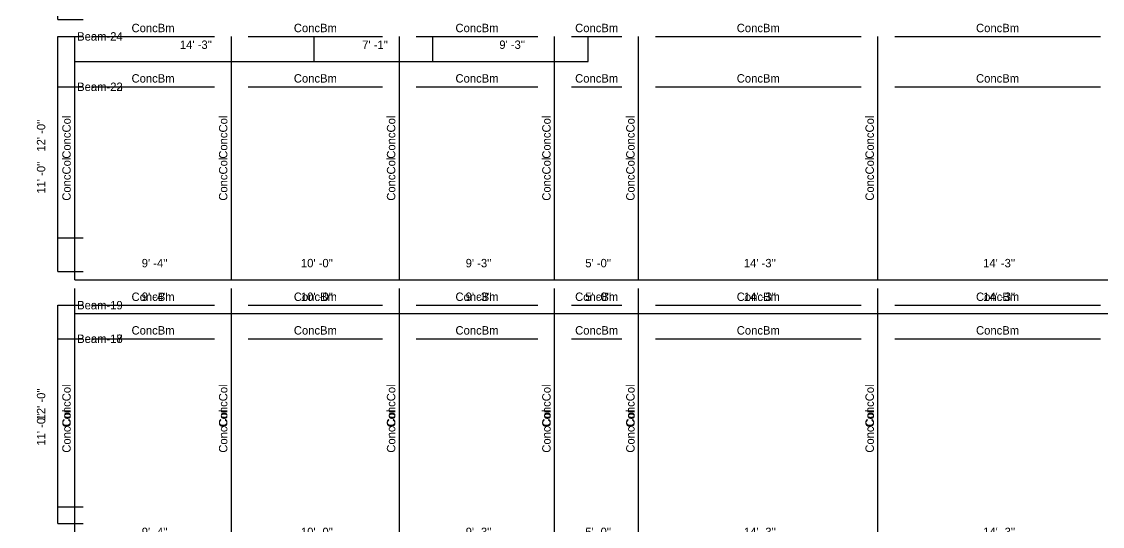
# Model space of a CAD drawing. Extents: x -38 to 2998, y -195 to 11529.
# Drawn here: x -38 to 734, y 226 to 587 of the extents above; entities that cross this region are included whole.
import ezdxf
from ezdxf.enums import TextEntityAlignment as Align

# ---------------------------------------------------------------- set-up
doc = ezdxf.new("R2010")
doc.units = 0
doc.header["$MEASUREMENT"] = 0
doc.layers.get('0').update_dxf_attribs({"linetype": 'CONTINUOUS'})
for name, color, linetype in [('CENTERLINES', 7, 'CONTINUOUS'), ('DIMENSIONS', 4, 'CONTINUOUS'), ('TEXT', 5, 'CONTINUOUS')]:
    doc.layers.add(name, color=color, linetype=linetype)
doc.dimstyles.get("Standard").update_dxf_attribs({"dimtxt": 0.18, "dimasz": 0.18, "dimexe": 0.18, "dimexo": 0.0625, "dimgap": 0.09, "dimtad": 0, "dimtih": 1, "dimtoh": 1, "dimdec": 4, "dimzin": 0, "dimtxsty": 'STANDARD', "dimcen": 0.09, "dimazin": 3, "dimtfac": 1, "dimtdec": 4, "dimtofl": 0, "dimtmove": 0, "dimatfit": 3, "dimtolj": 1, "dimtzin": 0})

# ---------------------------------------------------------------- blocks, each defined once
blk = doc.blocks.new('*D1970')
at = {"color": 1, "linetype": 'BYBLOCK'}
for points in [[(4.77, 214.77), (3.71, 213.71), (-3.71, 206.29), (-4.77, 205.23)], [(116.73, 214.77), (115.67, 213.71), (108.25, 206.29), (107.19, 205.23)]]:
    blk.add_solid(points, dxfattribs=at)
at = {"layer": 'DIMENSIONS', "color": 9, "linetype": 'BYBLOCK'}
for p, q in [((0, 210), (0, 228)), ((111.96, 210), (111.96, 228))]:
    blk.add_line(p, q, dxfattribs=at)
at = {"layer": 'DIMENSIONS', "color": 0, "linetype": 'BYBLOCK'}
blk.add_line((0, 210), (111.96, 210), dxfattribs=at)
at = {"layer": 'DIMENSIONS', "color": 0, "linetype": 'BYBLOCK', "insert": (55.98, 222), "char_height": 6, "attachment_point": 5}
blk.add_mtext("\\A1; 9' -4''", dxfattribs=at)
blk = doc.blocks.new('*D1971')
at = {"color": 1, "linetype": 'BYBLOCK'}
for points in [[(116.73, 214.77), (115.67, 213.71), (108.25, 206.29), (107.19, 205.23)], [(236.73, 214.77), (235.67, 213.71), (228.25, 206.29), (227.19, 205.23)]]:
    blk.add_solid(points, dxfattribs=at)
at = {"layer": 'DIMENSIONS', "color": 9, "linetype": 'BYBLOCK'}
for p, q in [((111.96, 210), (111.96, 228)), ((231.96, 210), (231.96, 228))]:
    blk.add_line(p, q, dxfattribs=at)
at = {"layer": 'DIMENSIONS', "color": 0, "linetype": 'BYBLOCK'}
blk.add_line((111.96, 210), (231.96, 210), dxfattribs=at)
at = {"layer": 'DIMENSIONS', "color": 0, "linetype": 'BYBLOCK', "insert": (171.96, 222), "char_height": 6, "attachment_point": 5}
blk.add_mtext("\\A1; 10' -0''", dxfattribs=at)
blk = doc.blocks.new('*D1972')
at = {"color": 1, "linetype": 'BYBLOCK'}
for points in [[(236.73, 214.77), (235.67, 213.71), (228.25, 206.29), (227.19, 205.23)], [(347.73, 214.77), (346.67, 213.71), (339.25, 206.29), (338.19, 205.23)]]:
    blk.add_solid(points, dxfattribs=at)
at = {"layer": 'DIMENSIONS', "color": 9, "linetype": 'BYBLOCK'}
for p, q in [((231.96, 210), (231.96, 228)), ((342.96, 210), (342.96, 228))]:
    blk.add_line(p, q, dxfattribs=at)
at = {"layer": 'DIMENSIONS', "color": 0, "linetype": 'BYBLOCK'}
blk.add_line((231.96, 210), (342.96, 210), dxfattribs=at)
at = {"layer": 'DIMENSIONS', "color": 0, "linetype": 'BYBLOCK', "insert": (287.46, 222), "char_height": 6, "attachment_point": 5}
blk.add_mtext("\\A1; 9' -3''", dxfattribs=at)
blk = doc.blocks.new('*D1973')
at = {"color": 1, "linetype": 'BYBLOCK'}
for points in [[(347.73, 214.77), (346.67, 213.71), (339.25, 206.29), (338.19, 205.23)], [(407.73, 214.77), (406.67, 213.71), (399.25, 206.29), (398.19, 205.23)]]:
    blk.add_solid(points, dxfattribs=at)
at = {"layer": 'DIMENSIONS', "color": 9, "linetype": 'BYBLOCK'}
for p, q in [((342.96, 210), (342.96, 228)), ((402.96, 210), (402.96, 228))]:
    blk.add_line(p, q, dxfattribs=at)
at = {"layer": 'DIMENSIONS', "color": 0, "linetype": 'BYBLOCK'}
blk.add_line((342.96, 210), (402.96, 210), dxfattribs=at)
at = {"layer": 'DIMENSIONS', "color": 0, "linetype": 'BYBLOCK', "insert": (372.96, 222), "char_height": 6, "attachment_point": 5}
blk.add_mtext("\\A1; 5' -0''", dxfattribs=at)
blk = doc.blocks.new('*D1974')
at = {"color": 1, "linetype": 'BYBLOCK'}
for points in [[(407.73, 214.77), (406.67, 213.71), (399.25, 206.29), (398.19, 205.23)], [(578.73, 214.77), (577.67, 213.71), (570.25, 206.29), (569.19, 205.23)]]:
    blk.add_solid(points, dxfattribs=at)
at = {"layer": 'DIMENSIONS', "color": 9, "linetype": 'BYBLOCK'}
for p, q in [((402.96, 210), (402.96, 228)), ((573.96, 210), (573.96, 228))]:
    blk.add_line(p, q, dxfattribs=at)
at = {"layer": 'DIMENSIONS', "color": 0, "linetype": 'BYBLOCK'}
blk.add_line((402.96, 210), (573.96, 210), dxfattribs=at)
at = {"layer": 'DIMENSIONS', "color": 0, "linetype": 'BYBLOCK', "insert": (488.46, 222), "char_height": 6, "attachment_point": 5}
blk.add_mtext("\\A1; 14' -3''", dxfattribs=at)
blk = doc.blocks.new('*D1975')
at = {"color": 1, "linetype": 'BYBLOCK'}
for points in [[(578.73, 214.77), (577.67, 213.71), (570.25, 206.29), (569.19, 205.23)], [(749.73, 214.77), (748.67, 213.71), (741.25, 206.29), (740.19, 205.23)]]:
    blk.add_solid(points, dxfattribs=at)
at = {"layer": 'DIMENSIONS', "color": 9, "linetype": 'BYBLOCK'}
for p, q in [((573.96, 210), (573.96, 228)), ((744.96, 210), (744.96, 228))]:
    blk.add_line(p, q, dxfattribs=at)
at = {"layer": 'DIMENSIONS', "color": 0, "linetype": 'BYBLOCK'}
blk.add_line((573.96, 210), (744.96, 210), dxfattribs=at)
at = {"layer": 'DIMENSIONS', "color": 0, "linetype": 'BYBLOCK', "insert": (659.46, 222), "char_height": 6, "attachment_point": 5}
blk.add_mtext("\\A1; 14' -3''", dxfattribs=at)
blk = doc.blocks.new('*D1990')
at = {"color": 1, "linetype": 'BYBLOCK'}
for points in [[(-8.29, 380.29), (-7.23, 379.23), (-16.77, 388.77), (-15.71, 387.71)], [(-8.29, 236.29), (-7.23, 235.23), (-16.77, 244.77), (-15.71, 243.71)]]:
    blk.add_solid(points, dxfattribs=at)
at = {"layer": 'DIMENSIONS', "color": 9, "linetype": 'BYBLOCK'}
for p, q in [((-12, 384), (6, 384)), ((-12, 240), (6, 240))]:
    blk.add_line(p, q, dxfattribs=at)
at = {"layer": 'DIMENSIONS', "color": 0, "linetype": 'BYBLOCK'}
blk.add_line((-12, 240), (-12, 384), dxfattribs=at)
at = {"layer": 'DIMENSIONS', "color": 0, "linetype": 'BYBLOCK', "insert": (-24, 312), "char_height": 6, "attachment_point": 5, "rotation": 90}
blk.add_mtext("\\A1; 12' -0''", dxfattribs=at)
blk = doc.blocks.new('*D1991')
at = {"color": 1, "linetype": 'BYBLOCK'}
for points in [[(4.77, 406.77), (3.71, 405.71), (-3.71, 398.29), (-4.77, 397.23)], [(116.73, 406.77), (115.67, 405.71), (108.25, 398.29), (107.19, 397.23)]]:
    blk.add_solid(points, dxfattribs=at)
at = {"layer": 'DIMENSIONS', "color": 9, "linetype": 'BYBLOCK'}
for p, q in [((0, 402), (0, 420)), ((111.96, 402), (111.96, 420))]:
    blk.add_line(p, q, dxfattribs=at)
at = {"layer": 'DIMENSIONS', "color": 0, "linetype": 'BYBLOCK'}
blk.add_line((0, 402), (111.96, 402), dxfattribs=at)
at = {"layer": 'DIMENSIONS', "color": 0, "linetype": 'BYBLOCK', "insert": (55.98, 414), "char_height": 6, "attachment_point": 5}
blk.add_mtext("\\A1; 9' -4''", dxfattribs=at)
blk = doc.blocks.new('*D1992')
at = {"color": 1, "linetype": 'BYBLOCK'}
for points in [[(116.73, 406.77), (115.67, 405.71), (108.25, 398.29), (107.19, 397.23)], [(236.73, 406.77), (235.67, 405.71), (228.25, 398.29), (227.19, 397.23)]]:
    blk.add_solid(points, dxfattribs=at)
at = {"layer": 'DIMENSIONS', "color": 9, "linetype": 'BYBLOCK'}
for p, q in [((111.96, 402), (111.96, 420)), ((231.96, 402), (231.96, 420))]:
    blk.add_line(p, q, dxfattribs=at)
at = {"layer": 'DIMENSIONS', "color": 0, "linetype": 'BYBLOCK'}
blk.add_line((111.96, 402), (231.96, 402), dxfattribs=at)
at = {"layer": 'DIMENSIONS', "color": 0, "linetype": 'BYBLOCK', "insert": (171.96, 414), "char_height": 6, "attachment_point": 5}
blk.add_mtext("\\A1; 10' -0''", dxfattribs=at)
blk = doc.blocks.new('*D1993')
at = {"color": 1, "linetype": 'BYBLOCK'}
for points in [[(236.73, 406.77), (235.67, 405.71), (228.25, 398.29), (227.19, 397.23)], [(347.73, 406.77), (346.67, 405.71), (339.25, 398.29), (338.19, 397.23)]]:
    blk.add_solid(points, dxfattribs=at)
at = {"layer": 'DIMENSIONS', "color": 9, "linetype": 'BYBLOCK'}
for p, q in [((231.96, 402), (231.96, 420)), ((342.96, 402), (342.96, 420))]:
    blk.add_line(p, q, dxfattribs=at)
at = {"layer": 'DIMENSIONS', "color": 0, "linetype": 'BYBLOCK'}
blk.add_line((231.96, 402), (342.96, 402), dxfattribs=at)
at = {"layer": 'DIMENSIONS', "color": 0, "linetype": 'BYBLOCK', "insert": (287.46, 414), "char_height": 6, "attachment_point": 5}
blk.add_mtext("\\A1; 9' -3''", dxfattribs=at)
blk = doc.blocks.new('*D1994')
at = {"color": 1, "linetype": 'BYBLOCK'}
for points in [[(347.73, 406.77), (346.67, 405.71), (339.25, 398.29), (338.19, 397.23)], [(407.73, 406.77), (406.67, 405.71), (399.25, 398.29), (398.19, 397.23)]]:
    blk.add_solid(points, dxfattribs=at)
at = {"layer": 'DIMENSIONS', "color": 9, "linetype": 'BYBLOCK'}
for p, q in [((342.96, 402), (342.96, 420)), ((402.96, 402), (402.96, 420))]:
    blk.add_line(p, q, dxfattribs=at)
at = {"layer": 'DIMENSIONS', "color": 0, "linetype": 'BYBLOCK'}
blk.add_line((342.96, 402), (402.96, 402), dxfattribs=at)
at = {"layer": 'DIMENSIONS', "color": 0, "linetype": 'BYBLOCK', "insert": (372.96, 414), "char_height": 6, "attachment_point": 5}
blk.add_mtext("\\A1; 5' -0''", dxfattribs=at)
blk = doc.blocks.new('*D1995')
at = {"color": 1, "linetype": 'BYBLOCK'}
for points in [[(407.73, 406.77), (406.67, 405.71), (399.25, 398.29), (398.19, 397.23)], [(578.73, 406.77), (577.67, 405.71), (570.25, 398.29), (569.19, 397.23)]]:
    blk.add_solid(points, dxfattribs=at)
at = {"layer": 'DIMENSIONS', "color": 9, "linetype": 'BYBLOCK'}
for p, q in [((402.96, 402), (402.96, 420)), ((573.96, 402), (573.96, 420))]:
    blk.add_line(p, q, dxfattribs=at)
at = {"layer": 'DIMENSIONS', "color": 0, "linetype": 'BYBLOCK'}
blk.add_line((402.96, 402), (573.96, 402), dxfattribs=at)
at = {"layer": 'DIMENSIONS', "color": 0, "linetype": 'BYBLOCK', "insert": (488.46, 414), "char_height": 6, "attachment_point": 5}
blk.add_mtext("\\A1; 14' -3''", dxfattribs=at)
blk = doc.blocks.new('*D1996')
at = {"color": 1, "linetype": 'BYBLOCK'}
for points in [[(578.73, 406.77), (577.67, 405.71), (570.25, 398.29), (569.19, 397.23)], [(749.73, 406.77), (748.67, 405.71), (741.25, 398.29), (740.19, 397.23)]]:
    blk.add_solid(points, dxfattribs=at)
at = {"layer": 'DIMENSIONS', "color": 9, "linetype": 'BYBLOCK'}
for p, q in [((573.96, 402), (573.96, 420)), ((744.96, 402), (744.96, 420))]:
    blk.add_line(p, q, dxfattribs=at)
at = {"layer": 'DIMENSIONS', "color": 0, "linetype": 'BYBLOCK'}
blk.add_line((573.96, 402), (744.96, 402), dxfattribs=at)
at = {"layer": 'DIMENSIONS', "color": 0, "linetype": 'BYBLOCK', "insert": (659.46, 414), "char_height": 6, "attachment_point": 5}
blk.add_mtext("\\A1; 14' -3''", dxfattribs=at)
blk = doc.blocks.new('*D2011')
at = {"color": 1, "linetype": 'BYBLOCK'}
for points in [[(-8.29, 572.29), (-7.23, 571.23), (-16.77, 580.77), (-15.71, 579.71)], [(-8.29, 428.29), (-7.23, 427.23), (-16.77, 436.77), (-15.71, 435.71)]]:
    blk.add_solid(points, dxfattribs=at)
at = {"layer": 'DIMENSIONS', "color": 9, "linetype": 'BYBLOCK'}
for p, q in [((-12, 576), (6, 576)), ((-12, 432), (6, 432))]:
    blk.add_line(p, q, dxfattribs=at)
at = {"layer": 'DIMENSIONS', "color": 0, "linetype": 'BYBLOCK'}
blk.add_line((-12, 432), (-12, 576), dxfattribs=at)
at = {"layer": 'DIMENSIONS', "color": 0, "linetype": 'BYBLOCK', "insert": (-24, 504), "char_height": 6, "attachment_point": 5, "rotation": 90}
blk.add_mtext("\\A1; 12' -0''", dxfattribs=at)
blk = doc.blocks.new('*D2012')
at = {"color": 1, "linetype": 'BYBLOCK'}
for points in [[(4.77, 598.77), (3.71, 597.71), (-3.71, 590.29), (-4.77, 589.23)], [(175.77, 598.77), (174.71, 597.71), (167.29, 590.29), (166.23, 589.23)]]:
    blk.add_solid(points, dxfattribs=at)
at = {"layer": 'DIMENSIONS', "color": 9, "linetype": 'BYBLOCK'}
for p, q in [((0, 594), (0, 612)), ((171, 594), (171, 612))]:
    blk.add_line(p, q, dxfattribs=at)
at = {"layer": 'DIMENSIONS', "color": 0, "linetype": 'BYBLOCK'}
blk.add_line((0, 594), (171, 594), dxfattribs=at)
at = {"layer": 'DIMENSIONS', "color": 0, "linetype": 'BYBLOCK', "insert": (85.5, 606), "char_height": 6, "attachment_point": 5}
blk.add_mtext("\\A1; 14' -3''", dxfattribs=at)
blk = doc.blocks.new('*D2013')
at = {"color": 1, "linetype": 'BYBLOCK'}
for points in [[(175.77, 598.77), (174.71, 597.71), (167.29, 590.29), (166.23, 589.23)], [(260.77, 598.77), (259.71, 597.71), (252.28, 590.29), (251.22, 589.23)]]:
    blk.add_solid(points, dxfattribs=at)
at = {"layer": 'DIMENSIONS', "color": 9, "linetype": 'BYBLOCK'}
for p, q in [((171, 594), (171, 612)), ((256, 594), (256, 612))]:
    blk.add_line(p, q, dxfattribs=at)
at = {"layer": 'DIMENSIONS', "color": 0, "linetype": 'BYBLOCK'}
blk.add_line((171, 594), (256, 594), dxfattribs=at)
at = {"layer": 'DIMENSIONS', "color": 0, "linetype": 'BYBLOCK', "insert": (213.5, 606), "char_height": 6, "attachment_point": 5}
blk.add_mtext("\\A1; 7' -1''", dxfattribs=at)
blk = doc.blocks.new('*D2014')
at = {"color": 1, "linetype": 'BYBLOCK'}
for points in [[(260.77, 598.77), (259.71, 597.71), (252.28, 590.29), (251.22, 589.23)], [(371.77, 598.77), (370.71, 597.71), (363.28, 590.29), (362.22, 589.23)]]:
    blk.add_solid(points, dxfattribs=at)
at = {"layer": 'DIMENSIONS', "color": 9, "linetype": 'BYBLOCK'}
for p, q in [((256, 594), (256, 612)), ((367, 594), (367, 612))]:
    blk.add_line(p, q, dxfattribs=at)
at = {"layer": 'DIMENSIONS', "color": 0, "linetype": 'BYBLOCK'}
blk.add_line((256, 594), (367, 594), dxfattribs=at)
at = {"layer": 'DIMENSIONS', "color": 0, "linetype": 'BYBLOCK', "insert": (311.5, 606), "char_height": 6, "attachment_point": 5}
blk.add_mtext("\\A1; 9' -3''", dxfattribs=at)
blk = doc.blocks.new('*D2460')
at = {"color": 1, "linetype": 'BYBLOCK'}
for points in [[(-8.29, 356.29), (-7.23, 355.23), (-16.77, 364.77), (-15.71, 363.71)], [(-8.29, 224.29), (-7.23, 223.23), (-16.77, 232.77), (-15.71, 231.71)]]:
    blk.add_solid(points, dxfattribs=at)
at = {"layer": 'DIMENSIONS', "color": 9, "linetype": 'BYBLOCK'}
for p, q in [((-12, 360), (6, 360)), ((-12, 228), (6, 228))]:
    blk.add_line(p, q, dxfattribs=at)
at = {"layer": 'DIMENSIONS', "color": 0, "linetype": 'BYBLOCK'}
blk.add_line((-12, 228), (-12, 360), dxfattribs=at)
at = {"layer": 'DIMENSIONS', "color": 0, "linetype": 'BYBLOCK', "insert": (-24, 294), "char_height": 6, "attachment_point": 5, "rotation": 90}
blk.add_mtext("\\A1; 11' -0''", dxfattribs=at)
blk = doc.blocks.new('*D2461')
at = {"color": 1, "linetype": 'BYBLOCK'}
for points in [[(4.77, 382.77), (3.71, 381.71), (-3.71, 374.29), (-4.77, 373.23)], [(116.73, 382.77), (115.67, 381.71), (108.25, 374.29), (107.19, 373.23)]]:
    blk.add_solid(points, dxfattribs=at)
at = {"layer": 'DIMENSIONS', "color": 9, "linetype": 'BYBLOCK'}
for p, q in [((0, 378), (0, 396)), ((111.96, 378), (111.96, 396))]:
    blk.add_line(p, q, dxfattribs=at)
at = {"layer": 'DIMENSIONS', "color": 0, "linetype": 'BYBLOCK'}
blk.add_line((0, 378), (111.96, 378), dxfattribs=at)
at = {"layer": 'DIMENSIONS', "color": 0, "linetype": 'BYBLOCK', "insert": (55.98, 390), "char_height": 6, "attachment_point": 5}
blk.add_mtext("\\A1; 9' -4''", dxfattribs=at)
blk = doc.blocks.new('*D2462')
at = {"color": 1, "linetype": 'BYBLOCK'}
for points in [[(116.73, 382.77), (115.67, 381.71), (108.25, 374.29), (107.19, 373.23)], [(236.73, 382.77), (235.67, 381.71), (228.25, 374.29), (227.19, 373.23)]]:
    blk.add_solid(points, dxfattribs=at)
at = {"layer": 'DIMENSIONS', "color": 9, "linetype": 'BYBLOCK'}
for p, q in [((111.96, 378), (111.96, 396)), ((231.96, 378), (231.96, 396))]:
    blk.add_line(p, q, dxfattribs=at)
at = {"layer": 'DIMENSIONS', "color": 0, "linetype": 'BYBLOCK'}
blk.add_line((111.96, 378), (231.96, 378), dxfattribs=at)
at = {"layer": 'DIMENSIONS', "color": 0, "linetype": 'BYBLOCK', "insert": (171.96, 390), "char_height": 6, "attachment_point": 5}
blk.add_mtext("\\A1; 10' -0''", dxfattribs=at)
blk = doc.blocks.new('*D2463')
at = {"color": 1, "linetype": 'BYBLOCK'}
for points in [[(236.73, 382.77), (235.67, 381.71), (228.25, 374.29), (227.19, 373.23)], [(347.73, 382.77), (346.67, 381.71), (339.25, 374.29), (338.19, 373.23)]]:
    blk.add_solid(points, dxfattribs=at)
at = {"layer": 'DIMENSIONS', "color": 9, "linetype": 'BYBLOCK'}
for p, q in [((231.96, 378), (231.96, 396)), ((342.96, 378), (342.96, 396))]:
    blk.add_line(p, q, dxfattribs=at)
at = {"layer": 'DIMENSIONS', "color": 0, "linetype": 'BYBLOCK'}
blk.add_line((231.96, 378), (342.96, 378), dxfattribs=at)
at = {"layer": 'DIMENSIONS', "color": 0, "linetype": 'BYBLOCK', "insert": (287.46, 390), "char_height": 6, "attachment_point": 5}
blk.add_mtext("\\A1; 9' -3''", dxfattribs=at)
blk = doc.blocks.new('*D2464')
at = {"color": 1, "linetype": 'BYBLOCK'}
for points in [[(347.73, 382.77), (346.67, 381.71), (339.25, 374.29), (338.19, 373.23)], [(407.73, 382.77), (406.67, 381.71), (399.25, 374.29), (398.19, 373.23)]]:
    blk.add_solid(points, dxfattribs=at)
at = {"layer": 'DIMENSIONS', "color": 9, "linetype": 'BYBLOCK'}
for p, q in [((342.96, 378), (342.96, 396)), ((402.96, 378), (402.96, 396))]:
    blk.add_line(p, q, dxfattribs=at)
at = {"layer": 'DIMENSIONS', "color": 0, "linetype": 'BYBLOCK'}
blk.add_line((342.96, 378), (402.96, 378), dxfattribs=at)
at = {"layer": 'DIMENSIONS', "color": 0, "linetype": 'BYBLOCK', "insert": (372.96, 390), "char_height": 6, "attachment_point": 5}
blk.add_mtext("\\A1; 5' -0''", dxfattribs=at)
blk = doc.blocks.new('*D2465')
at = {"color": 1, "linetype": 'BYBLOCK'}
for points in [[(407.73, 382.77), (406.67, 381.71), (399.25, 374.29), (398.19, 373.23)], [(578.73, 382.77), (577.67, 381.71), (570.25, 374.29), (569.19, 373.23)]]:
    blk.add_solid(points, dxfattribs=at)
at = {"layer": 'DIMENSIONS', "color": 9, "linetype": 'BYBLOCK'}
for p, q in [((402.96, 378), (402.96, 396)), ((573.96, 378), (573.96, 396))]:
    blk.add_line(p, q, dxfattribs=at)
at = {"layer": 'DIMENSIONS', "color": 0, "linetype": 'BYBLOCK'}
blk.add_line((402.96, 378), (573.96, 378), dxfattribs=at)
at = {"layer": 'DIMENSIONS', "color": 0, "linetype": 'BYBLOCK', "insert": (488.46, 390), "char_height": 6, "attachment_point": 5}
blk.add_mtext("\\A1; 14' -3''", dxfattribs=at)
blk = doc.blocks.new('*D2466')
at = {"color": 1, "linetype": 'BYBLOCK'}
for points in [[(578.73, 382.77), (577.67, 381.71), (570.25, 374.29), (569.19, 373.23)], [(749.73, 382.77), (748.67, 381.71), (741.25, 374.29), (740.19, 373.23)]]:
    blk.add_solid(points, dxfattribs=at)
at = {"layer": 'DIMENSIONS', "color": 9, "linetype": 'BYBLOCK'}
for p, q in [((573.96, 378), (573.96, 396)), ((744.96, 378), (744.96, 396))]:
    blk.add_line(p, q, dxfattribs=at)
at = {"layer": 'DIMENSIONS', "color": 0, "linetype": 'BYBLOCK'}
blk.add_line((573.96, 378), (744.96, 378), dxfattribs=at)
at = {"layer": 'DIMENSIONS', "color": 0, "linetype": 'BYBLOCK', "insert": (659.46, 390), "char_height": 6, "attachment_point": 5}
blk.add_mtext("\\A1; 14' -3''", dxfattribs=at)
blk = doc.blocks.new('*D2481')
at = {"color": 1, "linetype": 'BYBLOCK'}
for points in [[(-8.29, 536.29), (-7.23, 535.23), (-16.77, 544.77), (-15.71, 543.71)], [(-8.29, 404.29), (-7.23, 403.23), (-16.77, 412.77), (-15.71, 411.71)]]:
    blk.add_solid(points, dxfattribs=at)
at = {"layer": 'DIMENSIONS', "color": 9, "linetype": 'BYBLOCK'}
for p, q in [((-12, 540), (6, 540)), ((-12, 408), (6, 408))]:
    blk.add_line(p, q, dxfattribs=at)
at = {"layer": 'DIMENSIONS', "color": 0, "linetype": 'BYBLOCK'}
blk.add_line((-12, 408), (-12, 540), dxfattribs=at)
at = {"layer": 'DIMENSIONS', "color": 0, "linetype": 'BYBLOCK', "insert": (-24, 474), "char_height": 6, "attachment_point": 5, "rotation": 90}
blk.add_mtext("\\A1; 11' -0''", dxfattribs=at)
blk = doc.blocks.new('*D2482')
at = {"color": 1, "linetype": 'BYBLOCK'}
for points in [[(4.77, 562.77), (3.71, 561.71), (-3.71, 554.29), (-4.77, 553.23)], [(175.77, 562.77), (174.71, 561.71), (167.29, 554.29), (166.23, 553.23)]]:
    blk.add_solid(points, dxfattribs=at)
at = {"layer": 'DIMENSIONS', "color": 9, "linetype": 'BYBLOCK'}
for p, q in [((0, 558), (0, 576)), ((171, 558), (171, 576))]:
    blk.add_line(p, q, dxfattribs=at)
at = {"layer": 'DIMENSIONS', "color": 0, "linetype": 'BYBLOCK'}
blk.add_line((0, 558), (171, 558), dxfattribs=at)
at = {"layer": 'DIMENSIONS', "color": 0, "linetype": 'BYBLOCK', "insert": (85.5, 570), "char_height": 6, "attachment_point": 5}
blk.add_mtext("\\A1; 14' -3''", dxfattribs=at)
blk = doc.blocks.new('*D2483')
at = {"color": 1, "linetype": 'BYBLOCK'}
for points in [[(175.77, 562.77), (174.71, 561.71), (167.29, 554.29), (166.23, 553.23)], [(260.77, 562.77), (259.71, 561.71), (252.28, 554.29), (251.22, 553.23)]]:
    blk.add_solid(points, dxfattribs=at)
at = {"layer": 'DIMENSIONS', "color": 9, "linetype": 'BYBLOCK'}
for p, q in [((171, 558), (171, 576)), ((256, 558), (256, 576))]:
    blk.add_line(p, q, dxfattribs=at)
at = {"layer": 'DIMENSIONS', "color": 0, "linetype": 'BYBLOCK'}
blk.add_line((171, 558), (256, 558), dxfattribs=at)
at = {"layer": 'DIMENSIONS', "color": 0, "linetype": 'BYBLOCK', "insert": (213.5, 570), "char_height": 6, "attachment_point": 5}
blk.add_mtext("\\A1; 7' -1''", dxfattribs=at)
blk = doc.blocks.new('*D2484')
at = {"color": 1, "linetype": 'BYBLOCK'}
for points in [[(260.77, 562.77), (259.71, 561.71), (252.28, 554.29), (251.22, 553.23)], [(371.77, 562.77), (370.71, 561.71), (363.28, 554.29), (362.22, 553.23)]]:
    blk.add_solid(points, dxfattribs=at)
at = {"layer": 'DIMENSIONS', "color": 9, "linetype": 'BYBLOCK'}
for p, q in [((256, 558), (256, 576)), ((367, 558), (367, 576))]:
    blk.add_line(p, q, dxfattribs=at)
at = {"layer": 'DIMENSIONS', "color": 0, "linetype": 'BYBLOCK'}
blk.add_line((256, 558), (367, 558), dxfattribs=at)
at = {"layer": 'DIMENSIONS', "color": 0, "linetype": 'BYBLOCK', "insert": (311.5, 570), "char_height": 6, "attachment_point": 5}
blk.add_mtext("\\A1; 9' -3''", dxfattribs=at)
blk = doc.blocks.new('*D2485')
at = {"color": 1, "linetype": 'BYBLOCK'}
for points in [[(-8.29, 716.29), (-7.23, 715.23), (-16.77, 724.77), (-15.71, 723.71)], [(-8.29, 584.29), (-7.23, 583.23), (-16.77, 592.77), (-15.71, 591.71)]]:
    blk.add_solid(points, dxfattribs=at)
at = {"layer": 'DIMENSIONS', "color": 9, "linetype": 'BYBLOCK'}
for p, q in [((-12, 720), (6, 720)), ((-12, 588), (6, 588))]:
    blk.add_line(p, q, dxfattribs=at)
at = {"layer": 'DIMENSIONS', "color": 0, "linetype": 'BYBLOCK'}
blk.add_line((-12, 588), (-12, 720), dxfattribs=at)
at = {"layer": 'DIMENSIONS', "color": 0, "linetype": 'BYBLOCK', "insert": (-24, 654), "char_height": 6, "attachment_point": 5, "rotation": 90}
blk.add_mtext("\\A1; 11' -0''", dxfattribs=at)
blk = doc.blocks.new('*D2930')
at = {"color": 1, "linetype": 'BYBLOCK'}
for points in [[(-8.29, 356.29), (-7.23, 355.23), (-16.77, 364.77), (-15.71, 363.71)], [(-8.29, 224.29), (-7.23, 223.23), (-16.77, 232.77), (-15.71, 231.71)]]:
    blk.add_solid(points, dxfattribs=at)
at = {"layer": 'DIMENSIONS', "color": 9, "linetype": 'BYBLOCK'}
for p, q in [((-12, 360), (6, 360)), ((-12, 228), (6, 228))]:
    blk.add_line(p, q, dxfattribs=at)
at = {"layer": 'DIMENSIONS', "color": 0, "linetype": 'BYBLOCK'}
blk.add_line((-12, 228), (-12, 360), dxfattribs=at)
at = {"layer": 'DIMENSIONS', "color": 0, "linetype": 'BYBLOCK', "insert": (-24, 294), "char_height": 6, "attachment_point": 5, "rotation": 90}
blk.add_mtext("\\A1; 11' -0''", dxfattribs=at)
blk = doc.blocks.new('*D2931')
at = {"color": 1, "linetype": 'BYBLOCK'}
for points in [[(4.77, 382.77), (3.71, 381.71), (-3.71, 374.29), (-4.77, 373.23)], [(116.73, 382.77), (115.67, 381.71), (108.25, 374.29), (107.19, 373.23)]]:
    blk.add_solid(points, dxfattribs=at)
at = {"layer": 'DIMENSIONS', "color": 9, "linetype": 'BYBLOCK'}
for p, q in [((0, 378), (0, 396)), ((111.96, 378), (111.96, 396))]:
    blk.add_line(p, q, dxfattribs=at)
at = {"layer": 'DIMENSIONS', "color": 0, "linetype": 'BYBLOCK'}
blk.add_line((0, 378), (111.96, 378), dxfattribs=at)
at = {"layer": 'DIMENSIONS', "color": 0, "linetype": 'BYBLOCK', "insert": (55.98, 390), "char_height": 6, "attachment_point": 5}
blk.add_mtext("\\A1; 9' -4''", dxfattribs=at)
blk = doc.blocks.new('*D2932')
at = {"color": 1, "linetype": 'BYBLOCK'}
for points in [[(116.73, 382.77), (115.67, 381.71), (108.25, 374.29), (107.19, 373.23)], [(236.73, 382.77), (235.67, 381.71), (228.25, 374.29), (227.19, 373.23)]]:
    blk.add_solid(points, dxfattribs=at)
at = {"layer": 'DIMENSIONS', "color": 9, "linetype": 'BYBLOCK'}
for p, q in [((111.96, 378), (111.96, 396)), ((231.96, 378), (231.96, 396))]:
    blk.add_line(p, q, dxfattribs=at)
at = {"layer": 'DIMENSIONS', "color": 0, "linetype": 'BYBLOCK'}
blk.add_line((111.96, 378), (231.96, 378), dxfattribs=at)
at = {"layer": 'DIMENSIONS', "color": 0, "linetype": 'BYBLOCK', "insert": (171.96, 390), "char_height": 6, "attachment_point": 5}
blk.add_mtext("\\A1; 10' -0''", dxfattribs=at)
blk = doc.blocks.new('*D2933')
at = {"color": 1, "linetype": 'BYBLOCK'}
for points in [[(236.73, 382.77), (235.67, 381.71), (228.25, 374.29), (227.19, 373.23)], [(347.73, 382.77), (346.67, 381.71), (339.25, 374.29), (338.19, 373.23)]]:
    blk.add_solid(points, dxfattribs=at)
at = {"layer": 'DIMENSIONS', "color": 9, "linetype": 'BYBLOCK'}
for p, q in [((231.96, 378), (231.96, 396)), ((342.96, 378), (342.96, 396))]:
    blk.add_line(p, q, dxfattribs=at)
at = {"layer": 'DIMENSIONS', "color": 0, "linetype": 'BYBLOCK'}
blk.add_line((231.96, 378), (342.96, 378), dxfattribs=at)
at = {"layer": 'DIMENSIONS', "color": 0, "linetype": 'BYBLOCK', "insert": (287.46, 390), "char_height": 6, "attachment_point": 5}
blk.add_mtext("\\A1; 9' -3''", dxfattribs=at)
blk = doc.blocks.new('*D2934')
at = {"color": 1, "linetype": 'BYBLOCK'}
for points in [[(347.73, 382.77), (346.67, 381.71), (339.25, 374.29), (338.19, 373.23)], [(407.73, 382.77), (406.67, 381.71), (399.25, 374.29), (398.19, 373.23)]]:
    blk.add_solid(points, dxfattribs=at)
at = {"layer": 'DIMENSIONS', "color": 9, "linetype": 'BYBLOCK'}
for p, q in [((342.96, 378), (342.96, 396)), ((402.96, 378), (402.96, 396))]:
    blk.add_line(p, q, dxfattribs=at)
at = {"layer": 'DIMENSIONS', "color": 0, "linetype": 'BYBLOCK'}
blk.add_line((342.96, 378), (402.96, 378), dxfattribs=at)
at = {"layer": 'DIMENSIONS', "color": 0, "linetype": 'BYBLOCK', "insert": (372.96, 390), "char_height": 6, "attachment_point": 5}
blk.add_mtext("\\A1; 5' -0''", dxfattribs=at)
blk = doc.blocks.new('*D2935')
at = {"color": 1, "linetype": 'BYBLOCK'}
for points in [[(407.73, 382.77), (406.67, 381.71), (399.25, 374.29), (398.19, 373.23)], [(578.73, 382.77), (577.67, 381.71), (570.25, 374.29), (569.19, 373.23)]]:
    blk.add_solid(points, dxfattribs=at)
at = {"layer": 'DIMENSIONS', "color": 9, "linetype": 'BYBLOCK'}
for p, q in [((402.96, 378), (402.96, 396)), ((573.96, 378), (573.96, 396))]:
    blk.add_line(p, q, dxfattribs=at)
at = {"layer": 'DIMENSIONS', "color": 0, "linetype": 'BYBLOCK'}
blk.add_line((402.96, 378), (573.96, 378), dxfattribs=at)
at = {"layer": 'DIMENSIONS', "color": 0, "linetype": 'BYBLOCK', "insert": (488.46, 390), "char_height": 6, "attachment_point": 5}
blk.add_mtext("\\A1; 14' -3''", dxfattribs=at)
blk = doc.blocks.new('*D2936')
at = {"color": 1, "linetype": 'BYBLOCK'}
for points in [[(578.73, 382.77), (577.67, 381.71), (570.25, 374.29), (569.19, 373.23)], [(749.73, 382.77), (748.67, 381.71), (741.25, 374.29), (740.19, 373.23)]]:
    blk.add_solid(points, dxfattribs=at)
at = {"layer": 'DIMENSIONS', "color": 9, "linetype": 'BYBLOCK'}
for p, q in [((573.96, 378), (573.96, 396)), ((744.96, 378), (744.96, 396))]:
    blk.add_line(p, q, dxfattribs=at)
at = {"layer": 'DIMENSIONS', "color": 0, "linetype": 'BYBLOCK'}
blk.add_line((573.96, 378), (744.96, 378), dxfattribs=at)
at = {"layer": 'DIMENSIONS', "color": 0, "linetype": 'BYBLOCK', "insert": (659.46, 390), "char_height": 6, "attachment_point": 5}
blk.add_mtext("\\A1; 14' -3''", dxfattribs=at)
blk = doc.blocks.new('*D2951')
at = {"color": 1, "linetype": 'BYBLOCK'}
for points in [[(-8.29, 536.29), (-7.23, 535.23), (-16.77, 544.77), (-15.71, 543.71)], [(-8.29, 404.29), (-7.23, 403.23), (-16.77, 412.77), (-15.71, 411.71)]]:
    blk.add_solid(points, dxfattribs=at)
at = {"layer": 'DIMENSIONS', "color": 9, "linetype": 'BYBLOCK'}
for p, q in [((-12, 540), (6, 540)), ((-12, 408), (6, 408))]:
    blk.add_line(p, q, dxfattribs=at)
at = {"layer": 'DIMENSIONS', "color": 0, "linetype": 'BYBLOCK'}
blk.add_line((-12, 408), (-12, 540), dxfattribs=at)
at = {"layer": 'DIMENSIONS', "color": 0, "linetype": 'BYBLOCK', "insert": (-24, 474), "char_height": 6, "attachment_point": 5, "rotation": 90}
blk.add_mtext("\\A1; 11' -0''", dxfattribs=at)
blk = doc.blocks.new('*D2952')
at = {"color": 1, "linetype": 'BYBLOCK'}
for points in [[(4.77, 562.77), (3.71, 561.71), (-3.71, 554.29), (-4.77, 553.23)], [(175.77, 562.77), (174.71, 561.71), (167.29, 554.29), (166.23, 553.23)]]:
    blk.add_solid(points, dxfattribs=at)
at = {"layer": 'DIMENSIONS', "color": 9, "linetype": 'BYBLOCK'}
for p, q in [((0, 558), (0, 576)), ((171, 558), (171, 576))]:
    blk.add_line(p, q, dxfattribs=at)
at = {"layer": 'DIMENSIONS', "color": 0, "linetype": 'BYBLOCK'}
blk.add_line((0, 558), (171, 558), dxfattribs=at)
at = {"layer": 'DIMENSIONS', "color": 0, "linetype": 'BYBLOCK', "insert": (85.5, 570), "char_height": 6, "attachment_point": 5}
blk.add_mtext("\\A1; 14' -3''", dxfattribs=at)
blk = doc.blocks.new('*D2953')
at = {"color": 1, "linetype": 'BYBLOCK'}
for points in [[(175.77, 562.77), (174.71, 561.71), (167.29, 554.29), (166.23, 553.23)], [(260.77, 562.77), (259.71, 561.71), (252.28, 554.29), (251.22, 553.23)]]:
    blk.add_solid(points, dxfattribs=at)
at = {"layer": 'DIMENSIONS', "color": 9, "linetype": 'BYBLOCK'}
for p, q in [((171, 558), (171, 576)), ((256, 558), (256, 576))]:
    blk.add_line(p, q, dxfattribs=at)
at = {"layer": 'DIMENSIONS', "color": 0, "linetype": 'BYBLOCK'}
blk.add_line((171, 558), (256, 558), dxfattribs=at)
at = {"layer": 'DIMENSIONS', "color": 0, "linetype": 'BYBLOCK', "insert": (213.5, 570), "char_height": 6, "attachment_point": 5}
blk.add_mtext("\\A1; 7' -1''", dxfattribs=at)
blk = doc.blocks.new('*D2954')
at = {"color": 1, "linetype": 'BYBLOCK'}
for points in [[(260.77, 562.77), (259.71, 561.71), (252.28, 554.29), (251.22, 553.23)], [(371.77, 562.77), (370.71, 561.71), (363.28, 554.29), (362.22, 553.23)]]:
    blk.add_solid(points, dxfattribs=at)
at = {"layer": 'DIMENSIONS', "color": 9, "linetype": 'BYBLOCK'}
for p, q in [((256, 558), (256, 576)), ((367, 558), (367, 576))]:
    blk.add_line(p, q, dxfattribs=at)
at = {"layer": 'DIMENSIONS', "color": 0, "linetype": 'BYBLOCK'}
blk.add_line((256, 558), (367, 558), dxfattribs=at)
at = {"layer": 'DIMENSIONS', "color": 0, "linetype": 'BYBLOCK', "insert": (311.5, 570), "char_height": 6, "attachment_point": 5}
blk.add_mtext("\\A1; 9' -3''", dxfattribs=at)
blk = doc.blocks.new('*D2955')
at = {"color": 1, "linetype": 'BYBLOCK'}
for points in [[(-8.29, 716.29), (-7.23, 715.23), (-16.77, 724.77), (-15.71, 723.71)], [(-8.29, 584.29), (-7.23, 583.23), (-16.77, 592.77), (-15.71, 591.71)]]:
    blk.add_solid(points, dxfattribs=at)
at = {"layer": 'DIMENSIONS', "color": 9, "linetype": 'BYBLOCK'}
for p, q in [((-12, 720), (6, 720)), ((-12, 588), (6, 588))]:
    blk.add_line(p, q, dxfattribs=at)
at = {"layer": 'DIMENSIONS', "color": 0, "linetype": 'BYBLOCK'}
blk.add_line((-12, 588), (-12, 720), dxfattribs=at)
at = {"layer": 'DIMENSIONS', "color": 0, "linetype": 'BYBLOCK', "insert": (-24, 654), "char_height": 6, "attachment_point": 5, "rotation": 90}
blk.add_mtext("\\A1; 11' -0''", dxfattribs=at)

msp = doc.modelspace()

# ---------------------------------------------------------------- linework, layer by layer
at = {"layer": 'CENTERLINES', "color": 0, "linetype": 'CONTINUOUS'}
for p, q in [((0, 432), (0, 576)), ((12, 576), (99.96, 576)), ((111.96, 432), (111.96, 576)), ((123.96, 576), (219.96, 576)), ((231.96, 432), (231.96, 576)), ((243.96, 576), (330.96, 576)), ((342.96, 432), (342.96, 576)), ((354.96, 576), (390.96, 576)), ((402.96, 432), (402.96, 576)), ((414.96, 576), (561.96, 576)), ((573.96, 432), (573.96, 576)), ((585.96, 576), (732.96, 576)), ((0, 408), (0, 540)), ((0, 408), (0, 540)), ((12, 540), (99.96, 540)), ((12, 540), (99.96, 540)), ((111.96, 408), (111.96, 540)), ((111.96, 408), (111.96, 540)), ((123.96, 540), (219.96, 540)), ((123.96, 540), (219.96, 540)), ((231.96, 408), (231.96, 540)), ((231.96, 408), (231.96, 540)), ((243.96, 540), (330.96, 540)), ((243.96, 540), (330.96, 540)), ((342.96, 408), (342.96, 540)), ((342.96, 408), (342.96, 540)), ((354.96, 540), (390.96, 540)), ((354.96, 540), (390.96, 540)), ((402.96, 408), (402.96, 540)), ((402.96, 408), (402.96, 540)), ((414.96, 540), (561.96, 540)), ((414.96, 540), (561.96, 540)), ((573.96, 408), (573.96, 540)), ((573.96, 408), (573.96, 540)), ((585.96, 540), (732.96, 540)), ((585.96, 540), (732.96, 540)), ((0, 240), (0, 384)), ((12, 384), (99.96, 384)), ((111.96, 240), (111.96, 384)), ((123.96, 384), (219.96, 384)), ((231.96, 240), (231.96, 384)), ((243.96, 384), (330.96, 384)), ((342.96, 240), (342.96, 384)), ((354.96, 384), (390.96, 384)), ((402.96, 240), (402.96, 384)), ((414.96, 384), (561.96, 384)), ((573.96, 240), (573.96, 384)), ((585.96, 384), (732.96, 384)), ((0, 228), (0, 360)), ((0, 228), (0, 360)), ((12, 360), (99.96, 360)), ((12, 360), (99.96, 360)), ((111.96, 228), (111.96, 360)), ((111.96, 228), (111.96, 360)), ((123.96, 360), (219.96, 360)), ((123.96, 360), (219.96, 360)), ((231.96, 228), (231.96, 360)), ((231.96, 228), (231.96, 360)), ((243.96, 360), (330.96, 360)), ((243.96, 360), (330.96, 360)), ((342.96, 228), (342.96, 360)), ((342.96, 228), (342.96, 360)), ((354.96, 360), (390.96, 360)), ((354.96, 360), (390.96, 360)), ((402.96, 228), (402.96, 360)), ((402.96, 228), (402.96, 360)), ((414.96, 360), (561.96, 360)), ((414.96, 360), (561.96, 360)), ((573.96, 228), (573.96, 360)), ((573.96, 228), (573.96, 360)), ((585.96, 360), (732.96, 360)), ((585.96, 360), (732.96, 360))]:
    msp.add_line(p, q, dxfattribs=at)

# ---------------------------------------------------------------- texts
at = {"layer": 'TEXT', "color": 0}
for s, p in [('ConcBm', (55.98, 582)), ('ConcBm', (171.96, 582)), ('ConcBm', (287.46, 582)), ('ConcBm', (372.96, 582)), ('ConcBm', (488.46, 582)), ('ConcBm', (659.46, 582)), ('Beam-24', (18, 576)), ('ConcBm', (55.98, 546)), ('ConcBm', (55.98, 546)), ('ConcBm', (171.96, 546)), ('ConcBm', (171.96, 546)), ('ConcBm', (287.46, 546)), ('ConcBm', (287.46, 546)), ('ConcBm', (372.96, 546)), ('ConcBm', (372.96, 546)), ('ConcBm', (488.46, 546)), ('ConcBm', (488.46, 546)), ('ConcBm', (659.46, 546)), ('ConcBm', (659.46, 546)), ('Beam-23', (18, 540)), ('Beam-22', (18, 540)), ('Beam-19', (18, 384)), ('ConcBm', (55.98, 390)), ('ConcBm', (171.96, 390)), ('ConcBm', (287.46, 390)), ('ConcBm', (372.96, 390)), ('ConcBm', (488.46, 390)), ('ConcBm', (659.46, 390)), ('Beam-18', (18, 360)), ('Beam-17', (18, 360)), ('ConcBm', (55.98, 366)), ('ConcBm', (55.98, 366)), ('ConcBm', (171.96, 366)), ('ConcBm', (171.96, 366)), ('ConcBm', (287.46, 366)), ('ConcBm', (287.46, 366)), ('ConcBm', (372.96, 366)), ('ConcBm', (372.96, 366)), ('ConcBm', (488.46, 366)), ('ConcBm', (488.46, 366)), ('ConcBm', (659.46, 366)), ('ConcBm', (659.46, 366))]:
    msp.add_text(s, height=6, dxfattribs=at).set_placement(p, align=Align.MIDDLE)
for p in [(-6, 504), (105.96, 504), (225.96, 504), (336.96, 504), (396.96, 504), (567.96, 504), (-6, 474), (-6, 474), (105.96, 474), (105.96, 474), (225.96, 474), (225.96, 474), (336.96, 474), (336.96, 474), (396.96, 474), (396.96, 474), (567.96, 474), (567.96, 474), (-6, 312), (105.96, 312), (225.96, 312), (336.96, 312), (396.96, 312), (567.96, 312), (-6, 294), (-6, 294), (105.96, 294), (105.96, 294), (225.96, 294), (225.96, 294), (336.96, 294), (336.96, 294), (396.96, 294), (396.96, 294), (567.96, 294), (567.96, 294)]:
    msp.add_text('ConcCol', height=6, rotation=90, dxfattribs=at).set_placement(p, align=Align.MIDDLE)

# ---------------------------------------------------------------- dimensions: what is measured, and where the dimension line sits
at = {"layer": 'DIMENSIONS'}
for base, p1, p2, picture, middle in [((-12, 720), (-24, 588), (-24, 720), '*D2485', (-24, 654)), ((-12, 720), (-24, 588), (-24, 720), '*D2955', (-24, 654)), ((171, 594), (0, 582), (171, 582), '*D2012', (85.5, 582)), ((255.996, 594), (171, 582), (255.996, 582), '*D2013', (213.498, 582)), ((366.996, 594), (255.996, 582), (366.996, 582), '*D2014', (311.496, 582)), ((-12, 576), (-24, 432), (-24, 576), '*D2011', (-24, 504)), ((171, 558), (0, 546), (171, 546), '*D2482', (85.5, 546)), ((171, 558), (0, 546), (171, 546), '*D2952', (85.5, 546)), ((255.996, 558), (171, 546), (255.996, 546), '*D2483', (213.498, 546)), ((255.996, 558), (171, 546), (255.996, 546), '*D2953', (213.498, 546)), ((366.996, 558), (255.996, 546), (366.996, 546), '*D2484', (311.496, 546)), ((366.996, 558), (255.996, 546), (366.996, 546), '*D2954', (311.496, 546)), ((-12, 540), (-24, 408), (-24, 540), '*D2481', (-24, 474)), ((-12, 540), (-24, 408), (-24, 540), '*D2951', (-24, 474)), ((111.96, 402), (0, 390), (111.96, 390), '*D1991', (55.98, 390)), ((231.96, 402), (111.96, 390), (231.96, 390), '*D1992', (171.96, 390)), ((342.96, 402), (231.96, 390), (342.96, 390), '*D1993', (287.46, 390)), ((402.96, 402), (342.96, 390), (402.96, 390), '*D1994', (372.96, 390)), ((573.96, 402), (402.96, 390), (573.96, 390), '*D1995', (488.46, 390)), ((744.96, 402), (573.96, 390), (744.96, 390), '*D1996', (659.46, 390)), ((111.96, 378), (0, 366), (111.96, 366), '*D2461', (55.98, 366)), ((111.96, 378), (0, 366), (111.96, 366), '*D2931', (55.98, 366)), ((231.96, 378), (111.96, 366), (231.96, 366), '*D2462', (171.96, 366)), ((231.96, 378), (111.96, 366), (231.96, 366), '*D2932', (171.96, 366)), ((342.96, 378), (231.96, 366), (342.96, 366), '*D2463', (287.46, 366)), ((342.96, 378), (231.96, 366), (342.96, 366), '*D2933', (287.46, 366)), ((402.96, 378), (342.96, 366), (402.96, 366), '*D2464', (372.96, 366)), ((402.96, 378), (342.96, 366), (402.96, 366), '*D2934', (372.96, 366)), ((573.96, 378), (402.96, 366), (573.96, 366), '*D2465', (488.46, 366)), ((573.96, 378), (402.96, 366), (573.96, 366), '*D2935', (488.46, 366)), ((744.96, 378), (573.96, 366), (744.96, 366), '*D2466', (659.46, 366)), ((744.96, 378), (573.96, 366), (744.96, 366), '*D2936', (659.46, 366)), ((-12, 384), (-24, 240), (-24, 384), '*D1990', (-24, 312)), ((-12, 360), (-24, 228), (-24, 360), '*D2460', (-24, 294)), ((-12, 360), (-24, 228), (-24, 360), '*D2930', (-24, 294)), ((111.96, 210), (0, 198), (111.96, 198), '*D1970', (55.98, 198)), ((231.96, 210), (111.96, 198), (231.96, 198), '*D1971', (171.96, 198)), ((342.96, 210), (231.96, 198), (342.96, 198), '*D1972', (287.46, 198)), ((402.96, 210), (342.96, 198), (402.96, 198), '*D1973', (372.96, 198)), ((573.96, 210), (402.96, 198), (573.96, 198), '*D1974', (488.46, 198)), ((744.96, 210), (573.96, 198), (744.96, 198), '*D1975', (659.46, 198))]:
    dim = msp.add_linear_dim(base=base, p1=p1, p2=p2, dimstyle='STANDARD', dxfattribs=at)
    dim.commit()
    dim.dimension.update_dxf_attribs({"geometry": picture, "text_midpoint": middle})

doc.saveas('drawing.dxf')
